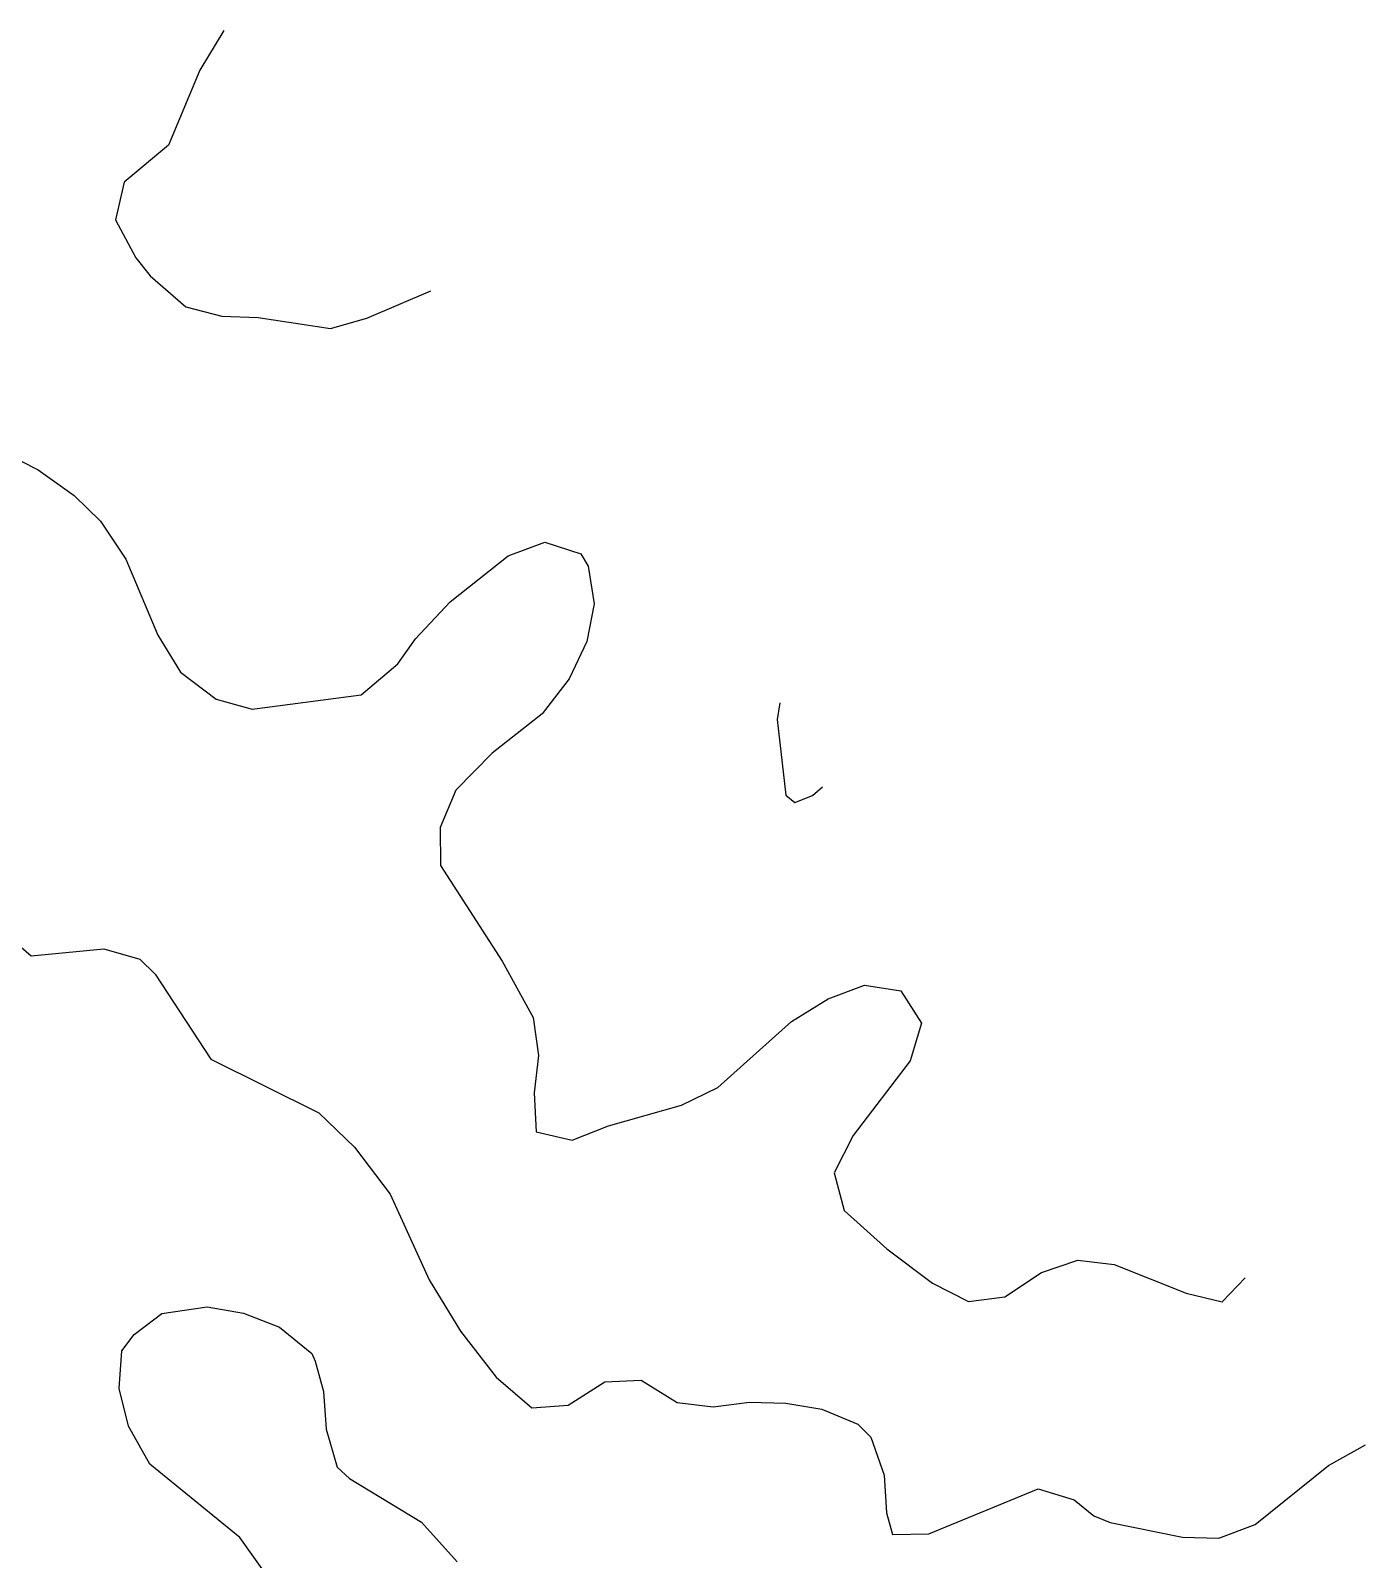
# Model space of a CAD drawing. Header units: metres. Extents: x 697254 to 930473, y 8023396 to 8227001.
# Drawn here: x 808325 to 809415, y 8108964 to 8110212 of the extents above; entities that cross this region are included whole.
import ezdxf

# ---------------------------------------------------------------- set-up
doc = ezdxf.new("R2010")
doc.units = ezdxf.units.M
doc.layers.add('CONTOUR_10M', color=33, linetype='Continuous')
doc.layers.add('CONTOUR_INDEX_50M', color=34, linetype='Continuous')

msp = doc.modelspace()

# ---------------------------------------------------------------- linework, layer by layer
at = {"layer": 'CONTOUR_10M'}
for points, elevation in [([(808483.3, 8110211.5), (808463.6, 8110179.1), (808438.1, 8110118), (808401.8, 8110087.8), (808394.9, 8110057.1), (808411.3, 8110026.1), (808423, 8110011.2), (808452.2, 8109986), (808481.7, 8109978.4), (808511.2, 8109977.2), (808570.3, 8109968.3), (808600, 8109976.8), (808652.3, 8109999.2)], 1120), ([(808273.1, 8109882.7), (808331.8, 8109853), (808361.1, 8109832), (808382.6, 8109811.1), (808403.3, 8109780), (808429.3, 8109718.1), (808447.8, 8109687.9), (808477, 8109665.7), (808506.5, 8109657.6), (808595.4, 8109669.2), (808625.4, 8109694.7), (808639.8, 8109715), (808668, 8109745.3), (808715.5, 8109782.7), (808745.3, 8109793.8), (808774.7, 8109784.4), (808780.8, 8109774.4), (808785.5, 8109743.6), (808779.5, 8109712.9), (808765.1, 8109682.4), (808743.2, 8109653.9), (808702.4, 8109621.8), (808672.7, 8109591.4), (808659.8, 8109560.9), (808660.1, 8109530.1), (808710.6, 8109451.9), (808735.9, 8109405.9), (808740.1, 8109375), (808736.5, 8109344.3), (808738.1, 8109312.5), (808767.6, 8109305.8), (808797.4, 8109317.5), (808856.8, 8109334.3), (808886.6, 8109348.9), (808946.6, 8109402.7), (808976.5, 8109421.2), (809006.2, 8109432.2), (809035.8, 8109427.8), (809052.8, 8109401.2), (809043.6, 8109370.5), (808996.9, 8109309.7), (808981.6, 8109279.1), (808989.6, 8109248.3), (809024.6, 8109217), (809061.8, 8109189.2), (809091.2, 8109174), (809120.8, 8109177.9), (809150.7, 8109197.8), (809180.4, 8109207.8), (809210, 8109204.3), (809268.8, 8109180.9), (809298.3, 8109173.7), (809317, 8109193.5)], 1130), ([(808937.2, 8109662.9), (808935, 8109649.1), (808942, 8109587.4), (808949.3, 8109581.4), (808963.8, 8109587.1), (808972.1, 8109594.2)], 1120), ([(808305.8, 8109473.8), (808325.9, 8109456.2), (808385.2, 8109461.9), (808414.7, 8109453.6), (808427.3, 8109441.2), (808472.7, 8109372), (808560.8, 8109328.2), (808590, 8109300.2), (808619, 8109261.7), (808651, 8109191.8), (808676.5, 8109149.8), (808705.5, 8109112.3), (808734.8, 8109087.2), (808764.4, 8109089.4), (808794.3, 8109108.6), (808823.9, 8109109.8), (808853.2, 8109091.7), (808882.7, 8109088.1), (808912.4, 8109091.9), (808942, 8109091.1), (808971.5, 8109086.1), (809000.9, 8109073.9), (809011.5, 8109063.3), (809022.2, 8109032.4), (809024.2, 8109001.6), (809029.1, 8108983.8), (809058.7, 8108984.5), (809148.1, 8109021.1), (809177.5, 8109012.3), (809193.6, 8108999.1), (809206.8, 8108993.6), (809265.9, 8108981.8), (809295.4, 8108980.8), (809325.2, 8108992.1), (809385.1, 8109040.3), (809415.2, 8109057)], 1140)]:
    msp.add_lwpolyline(points, dxfattribs=dict(at, elevation=elevation))
at = {"layer": 'CONTOUR_INDEX_50M', "elevation": 1150}
for points in [[(808432.7, 8109164.2), (808469.6, 8109169.8), (808499.2, 8109164.7), (808528.6, 8109153.1), (808555, 8109131.6), (808557.8, 8109125.3), (808564.6, 8109100.7), (808566.8, 8109069.9), (808575.8, 8109039), (808585.9, 8109029.6), (808644.6, 8108994.1), (808673.7, 8108961.6)], [(808520.6, 8108947.5), (808496.4, 8108981.5), (808422.8, 8109041.3), (808405.4, 8109072.3), (808397.8, 8109103.2), (808400.1, 8109133.9), (808410.1, 8109147.1), (808432.7, 8109164.2)]]:
    msp.add_lwpolyline(points, dxfattribs=at)

doc.saveas('drawing.dxf')
